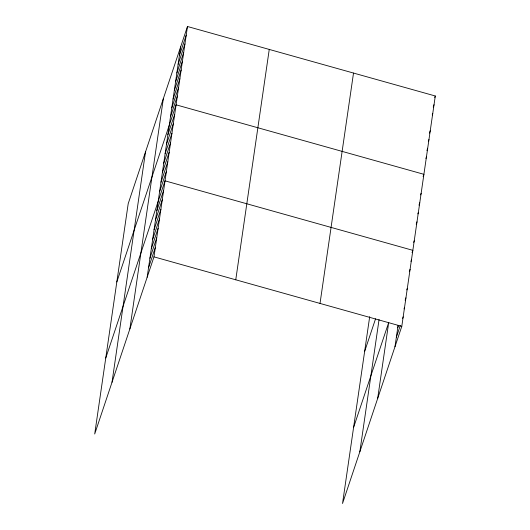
<?xml version="1.0" encoding="UTF-8"?>
<svg xmlns="http://www.w3.org/2000/svg" width="530" height="530" viewBox="0 0 530 530"><rect width="100%" height="100%" fill="white"/><g stroke="black" fill="none" stroke-linecap="round" stroke-linejoin="round"><path stroke-width="0.79" d="M112.016 382.276L145.511 151.911M129.85 328.978L163.346 98.613M147.154 277.25L180.657 46.879M187.474 26.5L128.207 203.639L94.704 434.01L153.978 256.865L187.474 26.5L435.296 95.99L401.793 326.361L342.526 503.5L369.695 316.648M235.757 279.8L269.253 49.436M320.014 303.425L353.517 73.061M359.837 451.772L379.063 319.524M377.665 398.474L388.722 322.452L353.583 427.478M394.976 346.739L398.083 325.36M179.392 55.584L186.209 35.205M178.126 64.289L184.944 43.904M176.861 72.988L183.678 52.609M175.596 81.693L182.413 61.308M174.33 90.391L181.147 70.013M173.065 99.097L179.882 78.718M171.799 107.802L178.617 87.417M170.534 116.501L177.351 96.122M116.812 281.967L176.086 104.827L423.907 174.317L423.119 176.669M167.884 134.706L174.701 114.328M166.499 144.213L173.323 123.828M165.121 153.713L171.939 133.335M163.737 163.214L170.561 142.835M162.359 172.72L169.176 152.335M160.974 182.221L167.791 161.842M159.59 191.721L166.413 171.342M105.761 357.988L165.029 180.843L412.85 250.339L412.062 252.691M156.827 210.728L163.651 190.349M155.449 220.235L162.266 199.85M154.064 229.735L160.881 209.357M152.686 239.235L159.504 218.857M151.302 248.742L158.119 228.357M149.917 258.243L156.741 237.864M148.539 267.743L155.356 247.364M434.772 97.56L435.296 95.99M433.242 107.047L434.03 104.695M432.242 114.964L432.765 113.4M429.446 133.156L430.234 130.804M428.445 141.073L428.969 139.509M426.915 150.56L427.703 148.208M425.915 158.477L426.438 156.913M364.633 351.456L375.578 318.749M420.615 194.888L421.145 193.324M418.972 205.176L419.76 202.824M417.852 213.895L418.375 212.331M416.209 224.183L416.997 221.831M413.705 242.402L414.235 240.839M410.942 261.409L411.466 259.839M409.299 271.698L410.087 269.346M406.801 289.917L407.325 288.346M405.152 300.205L405.94 297.853M397.738 327.732L398.527 325.387M404.032 308.924L404.562 307.354M396.36 337.239L400.289 325.48M402.654 318.424L403.178 316.854M153.978 256.865L401.793 326.361"/></g></svg>
